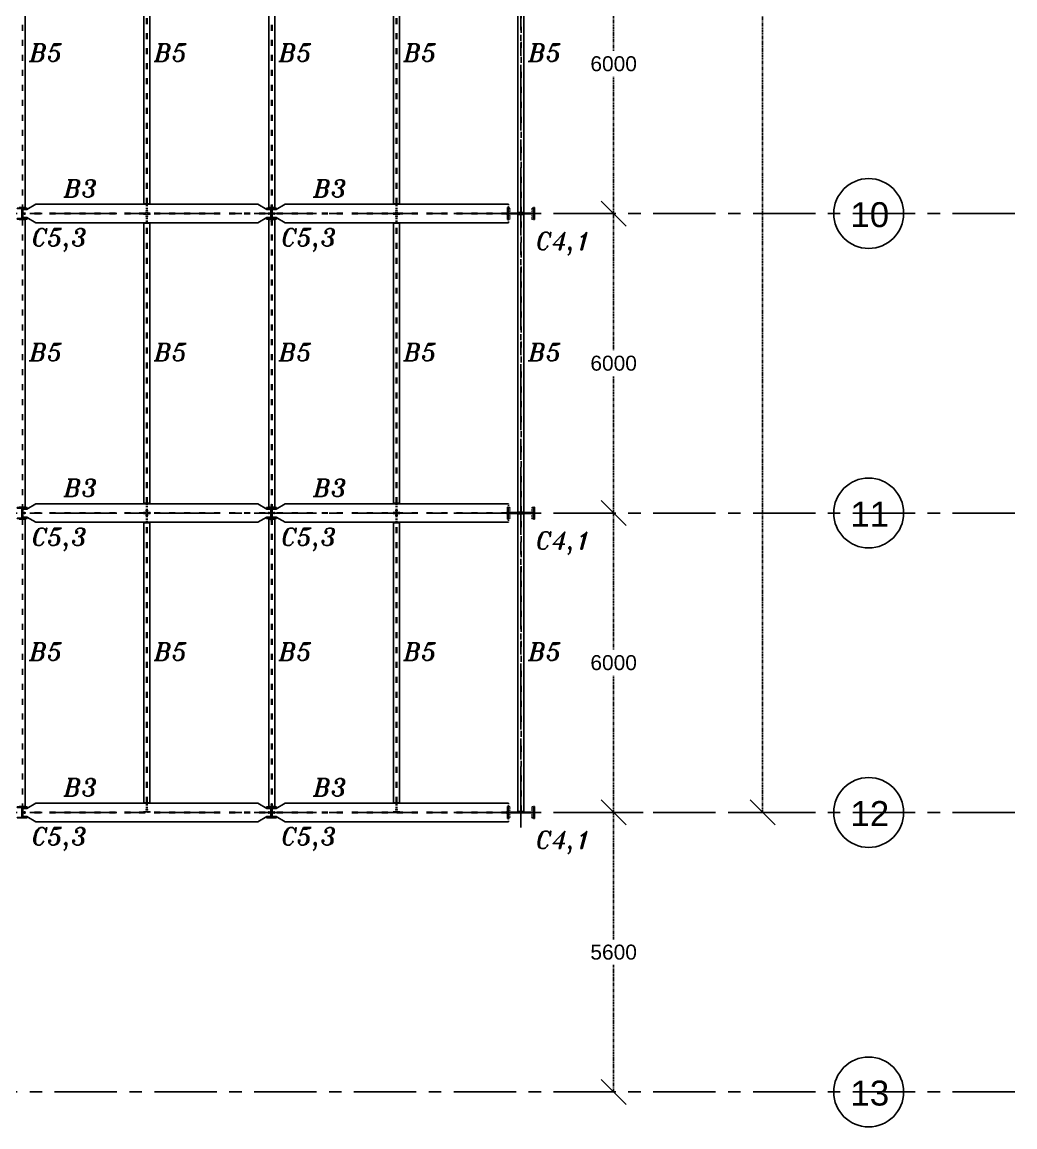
# Model space of a CAD drawing. Header units: inches. Extents: x -15 to 1885144, y -42615 to 866270.
# Drawn here: x 1715034 to 1734937, y 784997 to 807133 of the extents above; entities that cross this region are included whole.
import ezdxf

# ---------------------------------------------------------------- set-up
doc = ezdxf.new("R2010")
doc.units = ezdxf.units.IN
doc.header["$LTSCALE"] = 100
doc.header["$MEASUREMENT"] = 0
for name, pattern in [('CENTER', [2, 1.25, -0.25, 0.25, -0.25]), ('dash line', [30, 12, -18]), ('PHANTOM2', [1.25, 0.625, -0.125, 0.125, -0.125, 0.125, -0.125])]:
    doc.linetypes.add(name, pattern=pattern)
for name, color, linetype in [('axis', 8, 'PHANTOM2'), ('columns', 2, 'Continuous'), ('dimensions', 10, 'PHANTOM2'), ('layout', 7, 'Continuous'), ('text', 3, 'Continuous')]:
    doc.layers.add(name, color=color, linetype=linetype)
doc.styles.get("Standard").update_dxf_attribs({"font": 'arial.ttf'})
doc.styles.add('TEXT-3', font='ITALICT.shx', dxfattribs={"height": 350})
doc.dimstyles.new('Dim_1', dxfattribs={"dimtxt": 300, "dimasz": 500, "dimexe": 0.0625, "dimexo": 0.0625, "dimgap": 100, "dimtad": 0, "dimtih": 1, "dimtoh": 1, "dimdec": 0, "dimzin": 0, "dimdsep": 46, "dimtxsty": 'Standard', "dimblk": 'OBLIQUE', "dimcen": 0.09, "dimclrd": 256, "dimclre": 256, "dimclrt": 256, "dimadec": 0, "dimazin": 0, "dimtm": 1e-09, "dimtfac": 1, "dimtdec": 0, "dimtofl": 0, "dimtmove": 0, "dimatfit": 3, "dimfxl": 1, "dimtfillclr": 256, "dimtolj": 1, "dimtzin": 0, "dimlwe": -1, "dimarcsym": 0})

# ---------------------------------------------------------------- blocks, each defined once
blk = doc.blocks.new('_Oblique')
at = {"color": 0, "linetype": 'ByBlock', "lineweight": -2}
blk.add_line((-0.5, -0.5), (0.5, 0.5), dxfattribs=at)
blk = doc.blocks.new('*D956')
at = {"layer": 'Defpoints', "color": 0, "transparency": 16777216}
for p in [(1725789, 791297), (1726893, 791297), (1725789, 785697)]:
    blk.add_point(p, dxfattribs=at)
at = {"layer": 'dimensions', "linetype": 'dash line', "transparency": 16777216}
for p, q in [((1725789, 791297), (1726893, 791297)), ((1725789, 785697), (1726893, 785697))]:
    blk.add_line(p, q, dxfattribs=at)
at = {"layer": 'dimensions', "lineweight": -2, "transparency": 16777216}
for p, q in [((1726893, 791297), (1726893, 788750)), ((1726893, 785697), (1726893, 788244))]:
    blk.add_line(p, q, dxfattribs=at)
at = {"layer": 'dimensions', "lineweight": -2, "transparency": 16777216, "xscale": 500, "yscale": 500, "zscale": 500}
for p, rotation in [((1726893, 791297), 90), ((1726893, 785697), 270)]:
    blk.add_blockref('_Oblique', p, dxfattribs=dict(at, rotation=rotation))
at = {"layer": 'dimensions', "transparency": 16777216, "insert": (1726893, 788497), "char_height": 300, "attachment_point": 5}
blk.add_mtext('\\A1;5600', dxfattribs=at)
blk = doc.blocks.new('*D957')
at = {"layer": 'Defpoints', "color": 0, "transparency": 16777216}
for p in [(1725789, 797297), (1726893, 797297), (1725789, 791297)]:
    blk.add_point(p, dxfattribs=at)
at = {"layer": 'dimensions', "linetype": 'dash line', "transparency": 16777216}
for p, q in [((1725789, 797297), (1726893, 797297)), ((1725789, 791297), (1726893, 791297))]:
    blk.add_line(p, q, dxfattribs=at)
at = {"layer": 'dimensions', "lineweight": -2, "transparency": 16777216}
for p, q in [((1726893, 797297), (1726893, 794550)), ((1726893, 791297), (1726893, 794044))]:
    blk.add_line(p, q, dxfattribs=at)
at = {"layer": 'dimensions', "lineweight": -2, "transparency": 16777216, "xscale": 500, "yscale": 500, "zscale": 500}
for p, rotation in [((1726893, 797297), 90), ((1726893, 791297), 270)]:
    blk.add_blockref('_Oblique', p, dxfattribs=dict(at, rotation=rotation))
at = {"layer": 'dimensions', "transparency": 16777216, "insert": (1726893, 794297), "char_height": 300, "attachment_point": 5}
blk.add_mtext('\\A1;6000', dxfattribs=at)
blk = doc.blocks.new('*D958')
at = {"layer": 'Defpoints', "color": 0, "transparency": 16777216}
for p in [(1725789, 803297), (1726893, 803297), (1725789, 797297)]:
    blk.add_point(p, dxfattribs=at)
at = {"layer": 'dimensions', "linetype": 'dash line', "transparency": 16777216}
for p, q in [((1725789, 803297), (1726893, 803297)), ((1725789, 797297), (1726893, 797297))]:
    blk.add_line(p, q, dxfattribs=at)
at = {"layer": 'dimensions', "lineweight": -2, "transparency": 16777216}
for p, q in [((1726893, 803297), (1726893, 800550)), ((1726893, 797297), (1726893, 800044))]:
    blk.add_line(p, q, dxfattribs=at)
at = {"layer": 'dimensions', "lineweight": -2, "transparency": 16777216, "xscale": 500, "yscale": 500, "zscale": 500}
for p, rotation in [((1726893, 803297), 90), ((1726893, 797297), 270)]:
    blk.add_blockref('_Oblique', p, dxfattribs=dict(at, rotation=rotation))
at = {"layer": 'dimensions', "transparency": 16777216, "insert": (1726893, 800297), "char_height": 300, "attachment_point": 5}
blk.add_mtext('\\A1;6000', dxfattribs=at)
blk = doc.blocks.new('*D959')
at = {"layer": 'Defpoints', "color": 0, "transparency": 16777216}
for p in [(1725789, 809297), (1726893, 809297), (1725789, 803297)]:
    blk.add_point(p, dxfattribs=at)
at = {"layer": 'dimensions', "linetype": 'dash line', "transparency": 16777216}
for p, q in [((1725789, 809297), (1726893, 809297)), ((1725789, 803297), (1726893, 803297))]:
    blk.add_line(p, q, dxfattribs=at)
at = {"layer": 'dimensions', "lineweight": -2, "transparency": 16777216}
for p, q in [((1726893, 809297), (1726893, 806550)), ((1726893, 803297), (1726893, 806044))]:
    blk.add_line(p, q, dxfattribs=at)
at = {"layer": 'dimensions', "lineweight": -2, "transparency": 16777216, "xscale": 500, "yscale": 500, "zscale": 500}
for p, rotation in [((1726893, 809297), 90), ((1726893, 803297), 270)]:
    blk.add_blockref('_Oblique', p, dxfattribs=dict(at, rotation=rotation))
at = {"layer": 'dimensions', "transparency": 16777216, "insert": (1726893, 806297), "char_height": 300, "attachment_point": 5}
blk.add_mtext('\\A1;6000', dxfattribs=at)
blk = doc.blocks.new('*D968')
at = {"layer": 'Defpoints', "color": 0, "transparency": 16777216}
for p in [(1726285, 856897), (1726285, 791297), (1729880, 791297)]:
    blk.add_point(p, dxfattribs=at)
at = {"layer": 'dimensions', "linetype": 'dash line', "transparency": 16777216}
for p, q in [((1726285, 856897), (1729880, 856897)), ((1726285, 791297), (1729880, 791297))]:
    blk.add_line(p, q, dxfattribs=at)
at = {"layer": 'dimensions', "lineweight": -2, "transparency": 16777216}
for p, q in [((1729880, 856897), (1729880, 824350)), ((1729880, 791297), (1729880, 823844))]:
    blk.add_line(p, q, dxfattribs=at)
at = {"layer": 'dimensions', "lineweight": -2, "transparency": 16777216, "xscale": 500, "yscale": 500, "zscale": 500}
for p, rotation in [((1729880, 856897), 90), ((1729880, 791297), 270)]:
    blk.add_blockref('_Oblique', p, dxfattribs=dict(at, rotation=rotation))
at = {"layer": 'dimensions', "transparency": 16777216, "insert": (1729880, 824097), "char_height": 300, "attachment_point": 5}
blk.add_mtext('\\A1;65600', dxfattribs=at)
blk = doc.blocks.new('*U974')
at = {"layer": 'columns', "ltscale": 0.01}
for p, q in [((-7400, 110), (-7600, 110)), ((-7600, 110), (-7600, 100)), ((-7600, 100), (-7400, 100)), ((-7505, 100), (-7505, -100)), ((-7505, 5), (-7495, 5)), ((-7495, 100), (-7495, -100)), ((-7400, 100), (-7400, 110)), ((-2400, 110), (-2600, 110)), ((-2600, 110), (-2600, 100)), ((-2600, 100), (-2400, 100)), ((-2505, 100), (-2505, -100)), ((-2505, 5), (-2495, 5)), ((-2495, 100), (-2495, -100)), ((-2400, 100), (-2400, 110)), ((2600, 110), (2400, 110)), ((2400, 110), (2400, 100)), ((2400, 100), (2600, 100)), ((2495, 100), (2495, -100)), ((2495, 5), (2505, 5)), ((2505, 100), (2505, -100)), ((2600, 100), (2600, 110)), ((7600, 110), (7400, 110)), ((7400, 110), (7400, 100)), ((7400, 100), (7600, 100)), ((7495, 100), (7495, -100)), ((7495, 5), (7505, 5)), ((7505, 100), (7505, -100)), ((7600, 100), (7600, 110)), ((-7400, -100), (-7600, -100)), ((-7600, -100), (-7600, -110)), ((-7600, -110), (-7400, -110)), ((-7400, -110), (-7400, -100)), ((-2400, -100), (-2600, -100)), ((-2600, -100), (-2600, -110)), ((-2600, -110), (-2400, -110)), ((-2400, -110), (-2400, -100)), ((2600, -100), (2400, -100)), ((2400, -100), (2400, -110)), ((2400, -110), (2600, -110)), ((2600, -110), (2600, -100)), ((7600, -100), (7400, -100)), ((7400, -100), (7400, -110)), ((7400, -110), (7600, -110)), ((7600, -110), (7600, -100))]:
    blk.add_line(p, q, dxfattribs=at)
blk = doc.blocks.new('*U975')
at = {"layer": 'columns', "color": 0, "linetype": 'ByBlock', "lineweight": -2, "transparency": 16777216}
for p in [(0, -48000), (0, -54000), (0, -60000)]:
    blk.add_blockref('*U974', p, dxfattribs=at)
blk = doc.blocks.new('*U976')
at = {"layer": 'layout', "ltscale": 0.01}
for p, q in [((2440, 2880), (2560, 2880)), ((2560, 2880), (2560, -2880)), ((4935, 2989), (4989, 2989)), ((5065, 2989), (5011, 2989)), ((7440, 2884), (7440, 2890)), ((7445, 2880), (7565, 2880)), ((7445, 2880), (7445, -2880)), ((7500, 2890), (7500, 2880)), ((7565, 2880), (7565, -2880)), ((9940, 2989), (9994, 2989)), ((10070, 2989), (10016, 2989)), ((12435, 2987), (12435, 2993)), ((12440, 2983), (12560, 2983)), ((12440, -2982), (12440, 2983)), ((12495, 2993), (12495, 2983)), ((12505, 2993), (12505, 2983)), ((12560, -2982), (12560, 2983)), ((4940, 2805), (5060, 2805)), ((4940, -2805), (4940, 2805)), ((5060, -2805), (5060, 2805)), ((9945, 2805), (10065, 2805)), ((9945, -2805), (9945, 2805)), ((10065, -2805), (10065, 2805)), ((4940, -2805), (5060, -2805)), ((9945, -2805), (10065, -2805)), ((2440, -2880), (2560, -2880)), ((4935, -2989), (4989, -2989)), ((5065, -2989), (5011, -2989)), ((7440, -2884), (7440, -2890)), ((7445, -2880), (7565, -2880)), ((7500, -2890), (7500, -2880)), ((9940, -2989), (9994, -2989)), ((10070, -2989), (10016, -2989)), ((12435, -2986), (12435, -2992)), ((12440, -2982), (12560, -2982)), ((12495, -2992), (12495, -2982)), ((12505, -2992), (12505, -2982))]:
    blk.add_line(p, q, dxfattribs=at)
at = {"layer": 'layout'}
for p, q in [((2505, 2830), (2505, 2890)), ((2505, 2890), (2565, 2890)), ((2565, 2884), (2511, 2884)), ((2511, 2884), (2511, 2880)), ((2565, 2890), (2565, 2884)), ((7500, 2890), (7440, 2890)), ((7440, 2884), (7494, 2884)), ((7494, 2884), (7494, 2880)), ((7500, 2830), (7500, 2880)), ((7510, 2830), (7510, 2890)), ((7510, 2890), (7570, 2890)), ((7570, 2884), (7516, 2884)), ((7516, 2884), (7516, 2880)), ((7570, 2890), (7570, 2884)), ((12495, 2993), (12435, 2993)), ((12435, 2987), (12489, 2987)), ((12489, 2987), (12489, 2983)), ((12505, 2993), (12565, 2993)), ((12565, 2987), (12511, 2987)), ((12511, 2987), (12511, 2983)), ((12565, 2993), (12565, 2987)), ((2505, -2830), (2505, -2890)), ((7500, -2830), (7500, -2880)), ((7510, -2830), (7510, -2890)), ((2505, -2890), (2565, -2890)), ((2511, -2884), (2511, -2880)), ((2565, -2884), (2511, -2884)), ((2565, -2890), (2565, -2884)), ((7440, -2884), (7494, -2884)), ((7500, -2890), (7440, -2890)), ((7494, -2884), (7494, -2880)), ((7510, -2890), (7570, -2890)), ((7516, -2884), (7516, -2880)), ((7570, -2884), (7516, -2884)), ((7570, -2890), (7570, -2884)), ((12435, -2986), (12489, -2986)), ((12495, -2992), (12435, -2992)), ((12489, -2986), (12489, -2982)), ((12505, -2992), (12565, -2992)), ((12511, -2986), (12511, -2982)), ((12565, -2986), (12511, -2986)), ((12565, -2992), (12565, -2986))]:
    blk.add_line(p, q, dxfattribs=at)
at = {"layer": 'layout', "linetype": 'dash line', "ltscale": 0.1}
for p, q in [((2505, 2880), (2505, -2830)), ((7500, 2880), (7500, -2830)), ((7510, 2880), (7510, -2830)), ((12495, 2983), (12495, -2982)), ((12505, -2982), (12505, 2983)), ((4995, -2805), (4995, 2805)), ((5005, -2805), (5005, 2805)), ((10000, -2805), (10000, 2805)), ((10010, -2805), (10010, 2805))]:
    blk.add_line(p, q, dxfattribs=at)
at = {"layer": 'layout', "linetype": 'dash line', "ltscale": 0.01}
for p, q in [((2511, 2880), (2511, 2830)), ((4995, 2995), (4935, 2995)), ((4935, 2989), (4935, 2995)), ((4954, 2995), (4954, 2989)), ((4970, 2995), (4970, 2989)), ((4989, 2989), (4989, 2985)), ((4989, 2985), (4989, 2935)), ((4989, 2935), (4995, 2935)), ((4995, 2935), (4995, 2995)), ((4995, 2935), (4995, 2815)), ((5005, 2935), (5005, 2995)), ((5005, 2995), (5065, 2995)), ((5011, 2935), (5005, 2935)), ((5005, 2935), (5005, 2815)), ((5011, 2989), (5011, 2985)), ((5011, 2985), (5011, 2935)), ((5030, 2995), (5030, 2989)), ((5046, 2995), (5046, 2989)), ((5065, 2995), (5065, 2989)), ((7494, 2880), (7494, 2830)), ((7516, 2880), (7516, 2830)), ((10000, 2995), (9940, 2995)), ((9940, 2989), (9940, 2995)), ((9959, 2995), (9959, 2989)), ((9975, 2995), (9975, 2989)), ((9994, 2989), (9994, 2985)), ((9994, 2985), (9994, 2935)), ((9994, 2935), (10000, 2935)), ((10000, 2935), (10000, 2995)), ((10000, 2935), (10000, 2815)), ((10010, 2935), (10010, 2995)), ((10010, 2995), (10070, 2995)), ((10016, 2935), (10010, 2935)), ((10010, 2935), (10010, 2815)), ((10016, 2989), (10016, 2985)), ((10016, 2985), (10016, 2935)), ((10035, 2995), (10035, 2989)), ((10051, 2995), (10051, 2989)), ((10070, 2995), (10070, 2989)), ((2511, 2830), (2505, 2830)), ((7494, 2830), (7500, 2830)), ((7516, 2830), (7510, 2830)), ((2511, -2830), (2505, -2830)), ((2511, -2880), (2511, -2830)), ((4995, -2935), (4995, -2815)), ((5005, -2935), (5005, -2815)), ((7494, -2880), (7494, -2830)), ((7494, -2830), (7500, -2830)), ((7516, -2830), (7510, -2830)), ((7516, -2880), (7516, -2830)), ((10000, -2935), (10000, -2815)), ((10010, -2935), (10010, -2815)), ((4935, -2989), (4935, -2995)), ((4995, -2995), (4935, -2995)), ((4954, -2995), (4954, -2989)), ((4970, -2995), (4970, -2989)), ((4989, -2985), (4989, -2935)), ((4989, -2935), (4995, -2935)), ((4989, -2989), (4989, -2985)), ((4995, -2935), (4995, -2995)), ((5005, -2935), (5005, -2995)), ((5011, -2935), (5005, -2935)), ((5005, -2995), (5065, -2995)), ((5011, -2985), (5011, -2935)), ((5011, -2989), (5011, -2985)), ((5030, -2995), (5030, -2989)), ((5046, -2995), (5046, -2989)), ((5065, -2995), (5065, -2989)), ((9940, -2989), (9940, -2995)), ((10000, -2995), (9940, -2995)), ((9959, -2995), (9959, -2989)), ((9975, -2995), (9975, -2989)), ((9994, -2985), (9994, -2935)), ((9994, -2935), (10000, -2935)), ((9994, -2989), (9994, -2985)), ((10000, -2935), (10000, -2995)), ((10010, -2935), (10010, -2995)), ((10016, -2935), (10010, -2935)), ((10010, -2995), (10070, -2995)), ((10016, -2985), (10016, -2935)), ((10016, -2989), (10016, -2985)), ((10035, -2995), (10035, -2989)), ((10051, -2995), (10051, -2989)), ((10070, -2995), (10070, -2989))]:
    blk.add_line(p, q, dxfattribs=at)
at = {"layer": 'layout', "linetype": 'dash line'}
for p, q in [((2530, 2890), (2530, 2884)), ((2546, 2890), (2546, 2884)), ((7459, 2890), (7459, 2884)), ((7475, 2890), (7475, 2884)), ((7535, 2890), (7535, 2884)), ((7551, 2890), (7551, 2884)), ((12454, 2993), (12454, 2987)), ((12470, 2993), (12470, 2987)), ((12530, 2993), (12530, 2987)), ((12546, 2993), (12546, 2987)), ((2530, -2890), (2530, -2884)), ((2546, -2890), (2546, -2884)), ((7459, -2890), (7459, -2884)), ((7475, -2890), (7475, -2884)), ((7535, -2890), (7535, -2884)), ((7551, -2890), (7551, -2884)), ((12454, -2992), (12454, -2986)), ((12470, -2992), (12470, -2986)), ((12530, -2992), (12530, -2986)), ((12546, -2992), (12546, -2986))]:
    blk.add_line(p, q, dxfattribs=at)
blk = doc.blocks.new('*U977')
at = {"layer": 'layout', "color": 0, "linetype": 'ByBlock', "lineweight": -2, "transparency": 16777216}
for p in [(0, -42000), (0, -48000), (0, -54000)]:
    blk.add_blockref('*U976', p, dxfattribs=at)
blk = doc.blocks.new('*U982')
at = {"layer": 'columns', "ltscale": 0.01}
for p, q in [((12160, 120), (12160, -120)), ((12180, 120), (12160, 120)), ((12180, -120), (12180, 120)), ((12180, 7.5), (12680, 7.5)), ((12210, 7.5), (12650, 7.5)), ((12430, -7.5), (12430, 7.5)), ((12430, -7.5), (12430, 7.5)), ((12680, 120), (12680, -120)), ((12700, 120), (12680, 120)), ((12700, -120), (12700, 120)), ((12160, -120), (12180, -120)), ((12180, -7.5), (12680, -7.5)), ((12210, -7.5), (12650, -7.5)), ((12680, -120), (12700, -120))]:
    blk.add_line(p, q, dxfattribs=at)
at = {"layer": 'columns', "linetype": 'dash line', "ltscale": 0.01}
for p, q in [((12190, 110), (12190, -110)), ((12210, 110), (12190, 110)), ((12210, -110), (12210, 110)), ((12650, 110), (12650, -110)), ((12670, 110), (12650, 110)), ((12670, -110), (12670, 110)), ((12190, -110), (12210, -110)), ((12650, -110), (12670, -110))]:
    blk.add_line(p, q, dxfattribs=at)
blk = doc.blocks.new('*U983')
at = {"layer": 'columns', "color": 0, "linetype": 'ByBlock', "lineweight": -2, "transparency": 16777216}
for p in [(0, -48000), (0, -54000), (0, -60000)]:
    blk.add_blockref('*U982', p, dxfattribs=at)
blk = doc.blocks.new('*U1009')
at = {"layer": 'text', "linetype": 'Continuous', "style": 'TEXT-3'}
blk.add_text('B3', height=350, dxfattribs=at).set_placement((-350, -175))
blk = doc.blocks.new('*U1010')
at = {"layer": 'text', "color": 0, "linetype": 'ByBlock', "lineweight": -2, "transparency": 16777216}
for p in [(15000, 12000), (20000, 12000), (15000, 6000), (20000, 6000), (15000, 0), (20000, 0)]:
    blk.add_blockref('*U1009', p, dxfattribs=at)
blk = doc.blocks.new('*U1011')
at = {"layer": 'text', "linetype": 'Continuous', "style": 'TEXT-3'}
blk.add_text('B5', height=350, dxfattribs=at).set_placement((-358, -175))
blk = doc.blocks.new('*U1012')
at = {"layer": 'text', "color": 0, "linetype": 'ByBlock', "lineweight": -2, "transparency": 16777216}
for p in [(15000, 12000), (17500, 12000), (20000, 12000), (22500, 12000), (25000, 12000), (15000, 6000), (17500, 6000), (20000, 6000), (22500, 6000), (25000, 6000), (15000, 0), (17500, 0), (20000, 0), (22500, 0), (25000, 0)]:
    blk.add_blockref('*U1011', p, dxfattribs=at)
blk = doc.blocks.new('*U1023')
at = {"layer": 'text', "linetype": 'Continuous', "style": 'TEXT-3'}
blk.add_text('C5,3', height=350, dxfattribs=at).set_placement((-617, -142))
blk = doc.blocks.new('*U1024')
at = {"layer": 'text', "color": 0, "linetype": 'ByBlock', "lineweight": -2, "transparency": 16777216}
for p in [(10000, 12000), (15000, 12000), (10000, 6000), (15000, 6000), (10000, 0), (15000, 0)]:
    blk.add_blockref('*U1023', p, dxfattribs=at)
blk = doc.blocks.new('*U1032')
at = {"layer": 'text', "linetype": 'Continuous', "style": 'TEXT-3'}
blk.add_text('C4,1', height=350, dxfattribs=at).set_placement((-592, -142))
blk = doc.blocks.new('*U1033')
at = {"layer": 'text', "color": 0, "linetype": 'ByBlock', "lineweight": -2, "transparency": 16777216}
for p in [(0, 12000), (0, 6000), (0, 0)]:
    blk.add_blockref('*U1032', p, dxfattribs=at)

msp = doc.modelspace()

# ---------------------------------------------------------------- linework, layer by layer
at = {"layer": 'axis', "linetype": 'CENTER', "ltscale": 10}
for p, q in [((1725034.35, 862218.094), (1725034.378, 790996.968)), ((1734936.993, 803296.968), (1628025.176, 803296.968)), ((1734936.993, 803296.968), (1628025.176, 803296.968)), ((1734936.993, 803296.968), (1628025.176, 803296.968)), ((1734936.993, 803296.968), (1628025.176, 803296.968)), ((1734936.993, 797296.968), (1628025.176, 797296.968)), ((1734936.993, 797296.968), (1628025.176, 797296.968)), ((1734936.993, 797296.968), (1628025.176, 797296.968)), ((1734936.993, 797296.968), (1628025.176, 797296.968)), ((1734936.993, 791296.968), (1628025.176, 791296.968)), ((1734936.993, 791296.968), (1628025.176, 791296.968)), ((1734936.993, 791296.968), (1628025.176, 791296.968)), ((1734936.993, 791296.968), (1628025.176, 791296.968)), ((1734936.993, 785696.968), (1628025.176, 785696.968))]:
    msp.add_line(p, q, dxfattribs=at)
at = {"layer": 'layout', "linetype": 'dash line', "ltscale": 0.1}
for p, q in [((1725029.378, 803314.468), (1725029.378, 803611.499)), ((1725039.378, 803314.468), (1725039.378, 803611.499)), ((1719904.378, 803291.968), (1715039.378, 803291.968)), ((1719904.378, 803301.968), (1715049.378, 803301.968)), ((1724764.378, 803291.968), (1720039.378, 803291.968)), ((1724764.378, 803301.968), (1720049.378, 803301.968)), ((1725029.378, 797314.468), (1725029.378, 797611.499)), ((1725039.378, 797314.468), (1725039.378, 797611.499)), ((1719904.378, 797291.968), (1715039.378, 797291.968)), ((1719904.378, 797301.968), (1715049.378, 797301.968)), ((1724764.378, 797291.968), (1720039.378, 797291.968)), ((1724764.378, 797301.968), (1720049.378, 797301.968)), ((1725029.378, 791314.468), (1725029.378, 791611.499)), ((1725039.378, 791314.468), (1725039.378, 791611.499)), ((1719904.378, 791291.968), (1715039.378, 791291.968)), ((1719904.378, 791301.968), (1715049.378, 791301.968)), ((1724764.378, 791291.968), (1720039.378, 791291.968)), ((1724764.378, 791301.968), (1720049.378, 791301.968))]:
    msp.add_line(p, q, dxfattribs=at)
at = {"layer": 'layout'}
for p, q in [((1715039.378, 803301.968), (1715039.378, 803361.968)), ((1715039.378, 803301.968), (1715039.378, 803361.968)), ((1715039.378, 803361.968), (1715045.378, 803361.968)), ((1715045.378, 803361.968), (1715045.378, 803307.968)), ((1720029.378, 803361.968), (1720023.378, 803361.968)), ((1720023.378, 803361.968), (1720023.378, 803307.968)), ((1720029.378, 803301.968), (1720029.378, 803361.968)), ((1720029.378, 803301.968), (1720029.378, 803361.968)), ((1720039.378, 803301.968), (1720039.378, 803361.968)), ((1720039.378, 803301.968), (1720039.378, 803361.968)), ((1720039.378, 803361.968), (1720045.378, 803361.968)), ((1720045.378, 803361.968), (1720045.378, 803307.968)), ((1715099.378, 803301.968), (1715039.378, 803301.968)), ((1715039.378, 803291.968), (1715039.378, 803231.968)), ((1715039.378, 803291.968), (1715039.378, 803231.968)), ((1715039.378, 803231.968), (1715045.378, 803231.968)), ((1715045.378, 803307.968), (1715049.378, 803307.968)), ((1715045.378, 803231.968), (1715045.378, 803285.968)), ((1715045.378, 803285.968), (1715049.378, 803285.968)), ((1715099.378, 803291.968), (1715049.378, 803291.968)), ((1719969.378, 803301.968), (1720029.378, 803301.968)), ((1719969.378, 803291.968), (1720019.378, 803291.968)), ((1720023.378, 803307.968), (1720019.378, 803307.968)), ((1720023.378, 803285.968), (1720019.378, 803285.968)), ((1720023.378, 803231.968), (1720023.378, 803285.968)), ((1720029.378, 803231.968), (1720023.378, 803231.968)), ((1720029.378, 803291.968), (1720029.378, 803231.968)), ((1720029.378, 803291.968), (1720029.378, 803231.968)), ((1720099.378, 803301.968), (1720039.378, 803301.968)), ((1720039.378, 803291.968), (1720039.378, 803231.968)), ((1720039.378, 803291.968), (1720039.378, 803231.968)), ((1720039.378, 803231.968), (1720045.378, 803231.968)), ((1720045.378, 803307.968), (1720049.378, 803307.968)), ((1720045.378, 803231.968), (1720045.378, 803285.968)), ((1720045.378, 803285.968), (1720049.378, 803285.968)), ((1720099.378, 803291.968), (1720049.378, 803291.968)), ((1724734.378, 803301.968), (1724794.378, 803301.968)), ((1724734.378, 803291.968), (1724784.378, 803291.968)), ((1724969.378, 803310.468), (1725023.378, 803310.468)), ((1725029.378, 803304.468), (1724969.378, 803304.468)), ((1725029.378, 803289.468), (1724969.378, 803289.468)), ((1724969.378, 803283.468), (1725023.378, 803283.468)), ((1725023.378, 803310.468), (1725023.378, 803314.468)), ((1725023.378, 803283.468), (1725023.378, 803279.468)), ((1725039.378, 803304.468), (1725099.378, 803304.468)), ((1725039.378, 803289.468), (1725099.378, 803289.468)), ((1725045.378, 803310.468), (1725045.378, 803314.468)), ((1725099.378, 803310.468), (1725045.378, 803310.468)), ((1725099.378, 803283.468), (1725045.378, 803283.468)), ((1725045.378, 803283.468), (1725045.378, 803279.468)), ((1725099.378, 803304.468), (1725099.378, 803310.468)), ((1725099.378, 803289.468), (1725099.378, 803283.468)), ((1715039.378, 797301.968), (1715039.378, 797361.968)), ((1715039.378, 797301.968), (1715039.378, 797361.968)), ((1715039.378, 797361.968), (1715045.378, 797361.968)), ((1715045.378, 797361.968), (1715045.378, 797307.968)), ((1720029.378, 797361.968), (1720023.378, 797361.968)), ((1720023.378, 797361.968), (1720023.378, 797307.968)), ((1720029.378, 797301.968), (1720029.378, 797361.968)), ((1720029.378, 797301.968), (1720029.378, 797361.968)), ((1720039.378, 797301.968), (1720039.378, 797361.968)), ((1720039.378, 797301.968), (1720039.378, 797361.968)), ((1720039.378, 797361.968), (1720045.378, 797361.968)), ((1720045.378, 797361.968), (1720045.378, 797307.968)), ((1715099.378, 797301.968), (1715039.378, 797301.968)), ((1715039.378, 797291.968), (1715039.378, 797231.968)), ((1715039.378, 797291.968), (1715039.378, 797231.968)), ((1715039.378, 797231.968), (1715045.378, 797231.968)), ((1715045.378, 797307.968), (1715049.378, 797307.968)), ((1715045.378, 797231.968), (1715045.378, 797285.968)), ((1715045.378, 797285.968), (1715049.378, 797285.968)), ((1715099.378, 797291.968), (1715049.378, 797291.968)), ((1719969.378, 797301.968), (1720029.378, 797301.968)), ((1719969.378, 797291.968), (1720019.378, 797291.968)), ((1720023.378, 797307.968), (1720019.378, 797307.968)), ((1720023.378, 797285.968), (1720019.378, 797285.968)), ((1720023.378, 797231.968), (1720023.378, 797285.968)), ((1720029.378, 797231.968), (1720023.378, 797231.968)), ((1720029.378, 797291.968), (1720029.378, 797231.968)), ((1720029.378, 797291.968), (1720029.378, 797231.968)), ((1720099.378, 797301.968), (1720039.378, 797301.968)), ((1720039.378, 797291.968), (1720039.378, 797231.968)), ((1720039.378, 797291.968), (1720039.378, 797231.968)), ((1720039.378, 797231.968), (1720045.378, 797231.968)), ((1720045.378, 797307.968), (1720049.378, 797307.968)), ((1720045.378, 797231.968), (1720045.378, 797285.968)), ((1720045.378, 797285.968), (1720049.378, 797285.968)), ((1720099.378, 797291.968), (1720049.378, 797291.968)), ((1724734.378, 797301.968), (1724794.378, 797301.968)), ((1724734.378, 797291.968), (1724784.378, 797291.968)), ((1724969.378, 797310.468), (1725023.378, 797310.468)), ((1725029.378, 797304.468), (1724969.378, 797304.468)), ((1725029.378, 797289.468), (1724969.378, 797289.468)), ((1724969.378, 797283.468), (1725023.378, 797283.468)), ((1725023.378, 797310.468), (1725023.378, 797314.468)), ((1725023.378, 797283.468), (1725023.378, 797279.468)), ((1725039.378, 797304.468), (1725099.378, 797304.468)), ((1725039.378, 797289.468), (1725099.378, 797289.468)), ((1725045.378, 797310.468), (1725045.378, 797314.468)), ((1725099.378, 797310.468), (1725045.378, 797310.468)), ((1725099.378, 797283.468), (1725045.378, 797283.468)), ((1725045.378, 797283.468), (1725045.378, 797279.468)), ((1725099.378, 797304.468), (1725099.378, 797310.468)), ((1725099.378, 797289.468), (1725099.378, 797283.468)), ((1715039.378, 791301.968), (1715039.378, 791361.968)), ((1715039.378, 791301.968), (1715039.378, 791361.968)), ((1715039.378, 791361.968), (1715045.378, 791361.968)), ((1715099.378, 791301.968), (1715039.378, 791301.968)), ((1715039.378, 791291.968), (1715039.378, 791231.968)), ((1715039.378, 791291.968), (1715039.378, 791231.968)), ((1715039.378, 791231.968), (1715045.378, 791231.968)), ((1715045.378, 791361.968), (1715045.378, 791307.968)), ((1715045.378, 791307.968), (1715049.378, 791307.968)), ((1715045.378, 791231.968), (1715045.378, 791285.968)), ((1715045.378, 791285.968), (1715049.378, 791285.968)), ((1715099.378, 791291.968), (1715049.378, 791291.968)), ((1719969.378, 791301.968), (1720029.378, 791301.968)), ((1719969.378, 791291.968), (1720019.378, 791291.968)), ((1720023.378, 791307.968), (1720019.378, 791307.968)), ((1720023.378, 791285.968), (1720019.378, 791285.968)), ((1720029.378, 791361.968), (1720023.378, 791361.968)), ((1720023.378, 791361.968), (1720023.378, 791307.968)), ((1720023.378, 791231.968), (1720023.378, 791285.968)), ((1720029.378, 791231.968), (1720023.378, 791231.968)), ((1720029.378, 791301.968), (1720029.378, 791361.968)), ((1720029.378, 791301.968), (1720029.378, 791361.968)), ((1720029.378, 791291.968), (1720029.378, 791231.968)), ((1720029.378, 791291.968), (1720029.378, 791231.968)), ((1720039.378, 791301.968), (1720039.378, 791361.968)), ((1720039.378, 791301.968), (1720039.378, 791361.968)), ((1720039.378, 791361.968), (1720045.378, 791361.968)), ((1720099.378, 791301.968), (1720039.378, 791301.968)), ((1720039.378, 791291.968), (1720039.378, 791231.968)), ((1720039.378, 791291.968), (1720039.378, 791231.968)), ((1720039.378, 791231.968), (1720045.378, 791231.968)), ((1720045.378, 791361.968), (1720045.378, 791307.968)), ((1720045.378, 791307.968), (1720049.378, 791307.968)), ((1720045.378, 791231.968), (1720045.378, 791285.968)), ((1720045.378, 791285.968), (1720049.378, 791285.968)), ((1720099.378, 791291.968), (1720049.378, 791291.968)), ((1724734.378, 791301.968), (1724794.378, 791301.968)), ((1724734.378, 791291.968), (1724784.378, 791291.968)), ((1724969.378, 791310.468), (1725023.378, 791310.468)), ((1725029.378, 791304.468), (1724969.378, 791304.468)), ((1725023.378, 791310.468), (1725023.378, 791314.468)), ((1725039.378, 791304.468), (1725099.378, 791304.468)), ((1725045.378, 791310.468), (1725045.378, 791314.468)), ((1725099.378, 791310.468), (1725045.378, 791310.468)), ((1725099.378, 791304.468), (1725099.378, 791310.468))]:
    msp.add_line(p, q, dxfattribs=at)
at = {"layer": 'layout', "linetype": 'dash line'}
for p, q in [((1715039.378, 803342.968), (1715045.378, 803342.968)), ((1715039.378, 803326.968), (1715045.378, 803326.968)), ((1720029.378, 803342.968), (1720023.378, 803342.968)), ((1720029.378, 803326.968), (1720023.378, 803326.968)), ((1720039.378, 803342.968), (1720045.378, 803342.968)), ((1720039.378, 803326.968), (1720045.378, 803326.968)), ((1715039.378, 803266.968), (1715045.378, 803266.968)), ((1715039.378, 803250.968), (1715045.378, 803250.968)), ((1720029.378, 803266.968), (1720023.378, 803266.968)), ((1720029.378, 803250.968), (1720023.378, 803250.968)), ((1720039.378, 803266.968), (1720045.378, 803266.968)), ((1720039.378, 803250.968), (1720045.378, 803250.968)), ((1724788.378, 803307.968), (1724784.378, 803307.968)), ((1724988.378, 803304.468), (1724988.378, 803310.468)), ((1724988.378, 803289.468), (1724988.378, 803283.468)), ((1725004.378, 803304.468), (1725004.378, 803310.468)), ((1725004.378, 803289.468), (1725004.378, 803283.468)), ((1725064.378, 803304.468), (1725064.378, 803310.468)), ((1725064.378, 803289.468), (1725064.378, 803283.468)), ((1725080.378, 803304.468), (1725080.378, 803310.468)), ((1725080.378, 803289.468), (1725080.378, 803283.468)), ((1715039.378, 797342.968), (1715045.378, 797342.968)), ((1715039.378, 797326.968), (1715045.378, 797326.968)), ((1715039.378, 797266.968), (1715045.378, 797266.968)), ((1715039.378, 797250.968), (1715045.378, 797250.968)), ((1720029.378, 797342.968), (1720023.378, 797342.968)), ((1720029.378, 797326.968), (1720023.378, 797326.968)), ((1720029.378, 797266.968), (1720023.378, 797266.968)), ((1720029.378, 797250.968), (1720023.378, 797250.968)), ((1720039.378, 797342.968), (1720045.378, 797342.968)), ((1720039.378, 797326.968), (1720045.378, 797326.968)), ((1720039.378, 797266.968), (1720045.378, 797266.968)), ((1720039.378, 797250.968), (1720045.378, 797250.968)), ((1724788.378, 797307.968), (1724784.378, 797307.968)), ((1724988.378, 797304.468), (1724988.378, 797310.468)), ((1724988.378, 797289.468), (1724988.378, 797283.468)), ((1725004.378, 797304.468), (1725004.378, 797310.468)), ((1725004.378, 797289.468), (1725004.378, 797283.468)), ((1725064.378, 797304.468), (1725064.378, 797310.468)), ((1725064.378, 797289.468), (1725064.378, 797283.468)), ((1725080.378, 797304.468), (1725080.378, 797310.468)), ((1725080.378, 797289.468), (1725080.378, 797283.468)), ((1715039.378, 791342.968), (1715045.378, 791342.968)), ((1715039.378, 791326.968), (1715045.378, 791326.968)), ((1715039.378, 791266.968), (1715045.378, 791266.968)), ((1715039.378, 791250.968), (1715045.378, 791250.968)), ((1720029.378, 791342.968), (1720023.378, 791342.968)), ((1720029.378, 791326.968), (1720023.378, 791326.968)), ((1720029.378, 791266.968), (1720023.378, 791266.968)), ((1720029.378, 791250.968), (1720023.378, 791250.968)), ((1720039.378, 791342.968), (1720045.378, 791342.968)), ((1720039.378, 791326.968), (1720045.378, 791326.968)), ((1720039.378, 791266.968), (1720045.378, 791266.968)), ((1720039.378, 791250.968), (1720045.378, 791250.968)), ((1724788.378, 791307.968), (1724784.378, 791307.968)), ((1724988.378, 791304.468), (1724988.378, 791310.468)), ((1725004.378, 791304.468), (1725004.378, 791310.468)), ((1725064.378, 791304.468), (1725064.378, 791310.468)), ((1725080.378, 791304.468), (1725080.378, 791310.468))]:
    msp.add_line(p, q, dxfattribs=at)
at = {"layer": 'layout', "ltscale": 0.01}
for p, q in [((1715049.378, 803376.968), (1715129.378, 803376.968)), ((1715049.378, 803376.968), (1715049.378, 803216.968)), ((1715129.378, 803376.968), (1715311.243, 803481.968)), ((1719757.513, 803481.968), (1715311.243, 803481.968)), ((1719939.378, 803376.968), (1719757.513, 803481.968)), ((1720019.378, 803376.968), (1719939.378, 803376.968)), ((1720019.378, 803376.968), (1720019.378, 803216.968)), ((1720049.378, 803376.968), (1720129.378, 803376.968)), ((1720049.378, 803376.968), (1720049.378, 803216.968)), ((1720129.378, 803376.968), (1720311.243, 803481.968)), ((1724784.378, 803481.968), (1720311.243, 803481.968)), ((1724788.378, 803326.968), (1724788.378, 803342.968)), ((1715049.378, 803216.968), (1715129.378, 803216.968)), ((1715129.378, 803216.968), (1715311.243, 803111.968)), ((1719757.513, 803111.968), (1715311.243, 803111.968)), ((1719939.378, 803216.968), (1719757.513, 803111.968)), ((1720019.378, 803216.968), (1719939.378, 803216.968)), ((1720029.378, 803291.968), (1720019.378, 803291.968)), ((1720049.378, 803216.968), (1720129.378, 803216.968)), ((1720129.378, 803216.968), (1720311.243, 803111.968)), ((1724784.378, 803111.968), (1720311.243, 803111.968)), ((1724788.378, 803250.968), (1724788.378, 803266.968)), ((1724969.378, 803310.468), (1724969.378, 803304.468)), ((1724969.378, 803283.468), (1724969.378, 803289.468)), ((1724974.378, 803314.468), (1725094.378, 803314.468)), ((1724974.378, 803279.468), (1725094.378, 803279.468)), ((1725029.378, 803304.468), (1725029.378, 803314.468)), ((1725029.378, 803289.468), (1725029.378, 803279.468)), ((1725039.378, 803304.468), (1725039.378, 803314.468)), ((1725039.378, 803289.468), (1725039.378, 803279.468)), ((1715049.378, 797376.968), (1715129.378, 797376.968)), ((1715049.378, 797376.968), (1715049.378, 797216.968)), ((1715129.378, 797376.968), (1715311.243, 797481.968)), ((1719757.513, 797481.968), (1715311.243, 797481.968)), ((1719939.378, 797376.968), (1719757.513, 797481.968)), ((1720019.378, 797376.968), (1719939.378, 797376.968)), ((1720019.378, 797376.968), (1720019.378, 797216.968)), ((1720049.378, 797376.968), (1720129.378, 797376.968)), ((1720049.378, 797376.968), (1720049.378, 797216.968)), ((1720129.378, 797376.968), (1720311.243, 797481.968)), ((1724784.378, 797481.968), (1720311.243, 797481.968)), ((1715049.378, 797216.968), (1715129.378, 797216.968)), ((1715129.378, 797216.968), (1715311.243, 797111.968)), ((1719939.378, 797216.968), (1719757.513, 797111.968)), ((1720019.378, 797216.968), (1719939.378, 797216.968)), ((1720029.378, 797291.968), (1720019.378, 797291.968)), ((1720049.378, 797216.968), (1720129.378, 797216.968)), ((1720129.378, 797216.968), (1720311.243, 797111.968)), ((1724788.378, 797326.968), (1724788.378, 797342.968)), ((1724788.378, 797250.968), (1724788.378, 797266.968)), ((1724969.378, 797310.468), (1724969.378, 797304.468)), ((1724969.378, 797283.468), (1724969.378, 797289.468)), ((1724974.378, 797314.468), (1725094.378, 797314.468)), ((1724974.378, 797279.468), (1725094.378, 797279.468)), ((1725029.378, 797304.468), (1725029.378, 797314.468)), ((1725029.378, 797289.468), (1725029.378, 797279.468)), ((1725039.378, 797304.468), (1725039.378, 797314.468)), ((1725039.378, 797289.468), (1725039.378, 797279.468)), ((1719757.513, 797111.968), (1715311.243, 797111.968)), ((1724784.378, 797111.968), (1720311.243, 797111.968)), ((1715049.378, 791376.968), (1715129.378, 791376.968)), ((1715049.378, 791376.968), (1715049.378, 791216.968)), ((1715129.378, 791376.968), (1715311.243, 791481.968)), ((1719757.513, 791481.968), (1715311.243, 791481.968)), ((1719939.378, 791376.968), (1719757.513, 791481.968)), ((1720019.378, 791376.968), (1719939.378, 791376.968)), ((1720019.378, 791376.968), (1720019.378, 791216.968)), ((1720049.378, 791376.968), (1720129.378, 791376.968)), ((1720049.378, 791376.968), (1720049.378, 791216.968)), ((1720129.378, 791376.968), (1720311.243, 791481.968)), ((1724784.378, 791481.968), (1720311.243, 791481.968)), ((1715049.378, 791216.968), (1715129.378, 791216.968)), ((1715129.378, 791216.968), (1715311.243, 791111.968)), ((1719939.378, 791216.968), (1719757.513, 791111.968)), ((1720019.378, 791216.968), (1719939.378, 791216.968)), ((1720029.378, 791291.968), (1720019.378, 791291.968)), ((1720049.378, 791216.968), (1720129.378, 791216.968)), ((1720129.378, 791216.968), (1720311.243, 791111.968)), ((1724788.378, 791326.968), (1724788.378, 791342.968)), ((1724788.378, 791250.968), (1724788.378, 791266.968)), ((1724969.378, 791310.468), (1724969.378, 791304.468)), ((1724974.378, 791314.468), (1725094.378, 791314.468)), ((1725029.378, 791304.468), (1725029.378, 791314.468)), ((1725039.378, 791304.468), (1725039.378, 791314.468)), ((1719757.513, 791111.968), (1715311.243, 791111.968)), ((1724784.378, 791111.968), (1720311.243, 791111.968))]:
    msp.add_line(p, q, dxfattribs=at)
at = {"layer": 'layout', "linetype": 'dash line', "ltscale": 0.01}
for p, q in [((1724784.378, 803481.968), (1724784.378, 803111.968)), ((1724794.378, 803361.968), (1724788.378, 803361.968)), ((1724788.378, 803361.968), (1724788.378, 803307.968)), ((1724794.378, 803342.968), (1724788.378, 803342.968)), ((1724794.378, 803326.968), (1724788.378, 803326.968)), ((1724794.378, 803301.968), (1724794.378, 803361.968)), ((1724794.378, 803301.968), (1724794.378, 803361.968)), ((1715049.378, 803307.968), (1715099.378, 803307.968)), ((1715049.378, 803285.968), (1715099.378, 803285.968)), ((1715099.378, 803307.968), (1715099.378, 803301.968)), ((1715099.378, 803285.968), (1715099.378, 803291.968)), ((1720019.378, 803307.968), (1719969.378, 803307.968)), ((1719969.378, 803307.968), (1719969.378, 803301.968)), ((1719969.378, 803285.968), (1719969.378, 803291.968)), ((1720019.378, 803285.968), (1719969.378, 803285.968)), ((1720049.378, 803307.968), (1720099.378, 803307.968)), ((1720049.378, 803285.968), (1720099.378, 803285.968)), ((1720099.378, 803307.968), (1720099.378, 803301.968)), ((1720099.378, 803285.968), (1720099.378, 803291.968)), ((1724784.378, 803307.968), (1724734.378, 803307.968)), ((1724734.378, 803307.968), (1724734.378, 803301.968)), ((1724734.378, 803285.968), (1724734.378, 803291.968)), ((1724784.378, 803285.968), (1724734.378, 803285.968)), ((1724794.378, 803291.968), (1724784.378, 803291.968)), ((1724788.378, 803285.968), (1724784.378, 803285.968)), ((1724788.378, 803231.968), (1724788.378, 803285.968)), ((1724794.378, 803266.968), (1724788.378, 803266.968)), ((1724794.378, 803250.968), (1724788.378, 803250.968)), ((1724794.378, 803231.968), (1724788.378, 803231.968)), ((1724794.378, 803291.968), (1724794.378, 803231.968)), ((1724794.378, 803291.968), (1724794.378, 803231.968)), ((1724784.378, 797481.968), (1724784.378, 797111.968)), ((1724794.378, 797361.968), (1724788.378, 797361.968)), ((1724788.378, 797361.968), (1724788.378, 797307.968)), ((1724794.378, 797301.968), (1724794.378, 797361.968)), ((1724794.378, 797301.968), (1724794.378, 797361.968)), ((1715049.378, 797307.968), (1715099.378, 797307.968)), ((1715049.378, 797285.968), (1715099.378, 797285.968)), ((1715099.378, 797307.968), (1715099.378, 797301.968)), ((1715099.378, 797285.968), (1715099.378, 797291.968)), ((1720019.378, 797307.968), (1719969.378, 797307.968)), ((1719969.378, 797307.968), (1719969.378, 797301.968)), ((1719969.378, 797285.968), (1719969.378, 797291.968)), ((1720019.378, 797285.968), (1719969.378, 797285.968)), ((1720049.378, 797307.968), (1720099.378, 797307.968)), ((1720049.378, 797285.968), (1720099.378, 797285.968)), ((1720099.378, 797307.968), (1720099.378, 797301.968)), ((1720099.378, 797285.968), (1720099.378, 797291.968)), ((1724784.378, 797307.968), (1724734.378, 797307.968)), ((1724734.378, 797307.968), (1724734.378, 797301.968)), ((1724734.378, 797285.968), (1724734.378, 797291.968)), ((1724784.378, 797285.968), (1724734.378, 797285.968)), ((1724794.378, 797291.968), (1724784.378, 797291.968)), ((1724788.378, 797285.968), (1724784.378, 797285.968)), ((1724794.378, 797342.968), (1724788.378, 797342.968)), ((1724794.378, 797326.968), (1724788.378, 797326.968)), ((1724788.378, 797231.968), (1724788.378, 797285.968)), ((1724794.378, 797266.968), (1724788.378, 797266.968)), ((1724794.378, 797250.968), (1724788.378, 797250.968)), ((1724794.378, 797231.968), (1724788.378, 797231.968)), ((1724794.378, 797291.968), (1724794.378, 797231.968)), ((1724794.378, 797291.968), (1724794.378, 797231.968)), ((1724784.378, 791481.968), (1724784.378, 791111.968)), ((1715049.378, 791307.968), (1715099.378, 791307.968)), ((1715049.378, 791285.968), (1715099.378, 791285.968)), ((1715099.378, 791307.968), (1715099.378, 791301.968)), ((1715099.378, 791285.968), (1715099.378, 791291.968)), ((1720019.378, 791307.968), (1719969.378, 791307.968)), ((1719969.378, 791307.968), (1719969.378, 791301.968)), ((1719969.378, 791285.968), (1719969.378, 791291.968)), ((1720019.378, 791285.968), (1719969.378, 791285.968)), ((1720049.378, 791307.968), (1720099.378, 791307.968)), ((1720049.378, 791285.968), (1720099.378, 791285.968)), ((1720099.378, 791307.968), (1720099.378, 791301.968)), ((1720099.378, 791285.968), (1720099.378, 791291.968)), ((1724784.378, 791307.968), (1724734.378, 791307.968)), ((1724734.378, 791307.968), (1724734.378, 791301.968)), ((1724734.378, 791285.968), (1724734.378, 791291.968)), ((1724784.378, 791285.968), (1724734.378, 791285.968)), ((1724794.378, 791291.968), (1724784.378, 791291.968)), ((1724788.378, 791285.968), (1724784.378, 791285.968)), ((1724794.378, 791361.968), (1724788.378, 791361.968)), ((1724788.378, 791361.968), (1724788.378, 791307.968)), ((1724794.378, 791342.968), (1724788.378, 791342.968)), ((1724794.378, 791326.968), (1724788.378, 791326.968)), ((1724788.378, 791231.968), (1724788.378, 791285.968)), ((1724794.378, 791266.968), (1724788.378, 791266.968)), ((1724794.378, 791250.968), (1724788.378, 791250.968)), ((1724794.378, 791231.968), (1724788.378, 791231.968)), ((1724794.378, 791301.968), (1724794.378, 791361.968)), ((1724794.378, 791301.968), (1724794.378, 791361.968)), ((1724794.378, 791291.968), (1724794.378, 791231.968)), ((1724794.378, 791291.968), (1724794.378, 791231.968))]:
    msp.add_line(p, q, dxfattribs=at)
at = {"layer": 'text', "ltscale": 10}
for centre in [(1732005.553, 803296.968), (1732005.553, 797296.968), (1732005.553, 791296.968), (1732005.553, 785696.968)]:
    msp.add_circle(centre, 700, dxfattribs=at)

# ---------------------------------------------------------------- block references
at = {"layer": 'columns'}
for name, p in [('*U983', (1712604.378, 851296.968)), ('*U975', (1712534.378, 851296.968))]:
    msp.add_blockref(name, p, dxfattribs=at)
at = {"layer": 'layout'}
msp.add_blockref('*U977', (1712534.378, 848296.968), dxfattribs=at)
at = {"layer": 'text'}
for name, p in [('*U1012', (1700536.811, 794520.075)), ('*U1010', (1701218.846, 791800.975)), ('*U1024', (1705844.231, 790786.525)), ('*U1033', (1725924.711, 790714.476))]:
    msp.add_blockref(name, p, dxfattribs=at)

# ---------------------------------------------------------------- texts
at = {"layer": 'text', "ltscale": 0.3, "char_height": 500, "width": 2636.56185, "attachment_point": 1}
for s, insert in [('10', (1731639.559, 803524.882)), ('11', (1731639.559, 797524.882)), ('12', (1731639.559, 791524.882)), ('13', (1731639.559, 785924.882))]:
    msp.add_mtext(s, dxfattribs=dict(at, insert=insert))

# ---------------------------------------------------------------- dimensions: what is measured, and where the dimension line sits
at = {"layer": 'dimensions'}
for base, p1, p2, angle, picture, middle in [((1729880.267, 791296.968), (1726284.747, 856896.968), (1726284.747, 791296.968), 90, '*D968', (1729880.267, 824096.968)), ((1726892.608, 809296.968), (1725789.133, 803296.968), (1725789.133, 809296.968), 270, '*D959', (1726892.608, 806296.968)), ((1726892.608, 803296.968), (1725789.133, 797296.968), (1725789.133, 803296.968), 270, '*D958', (1726892.608, 800296.968)), ((1726892.608, 797296.968), (1725789.133, 791296.968), (1725789.133, 797296.968), 270, '*D957', (1726892.608, 794296.968)), ((1726892.608, 791296.968), (1725789.133, 785696.968), (1725789.133, 791296.968), 270, '*D956', (1726892.608, 788496.968))]:
    dim = msp.add_linear_dim(base=base, p1=p1, p2=p2, angle=angle, dimstyle='Dim_1', dxfattribs=at)
    dim.commit()
    dim.dimension.update_dxf_attribs({"geometry": picture, "text_midpoint": middle})

doc.saveas('drawing.dxf')
